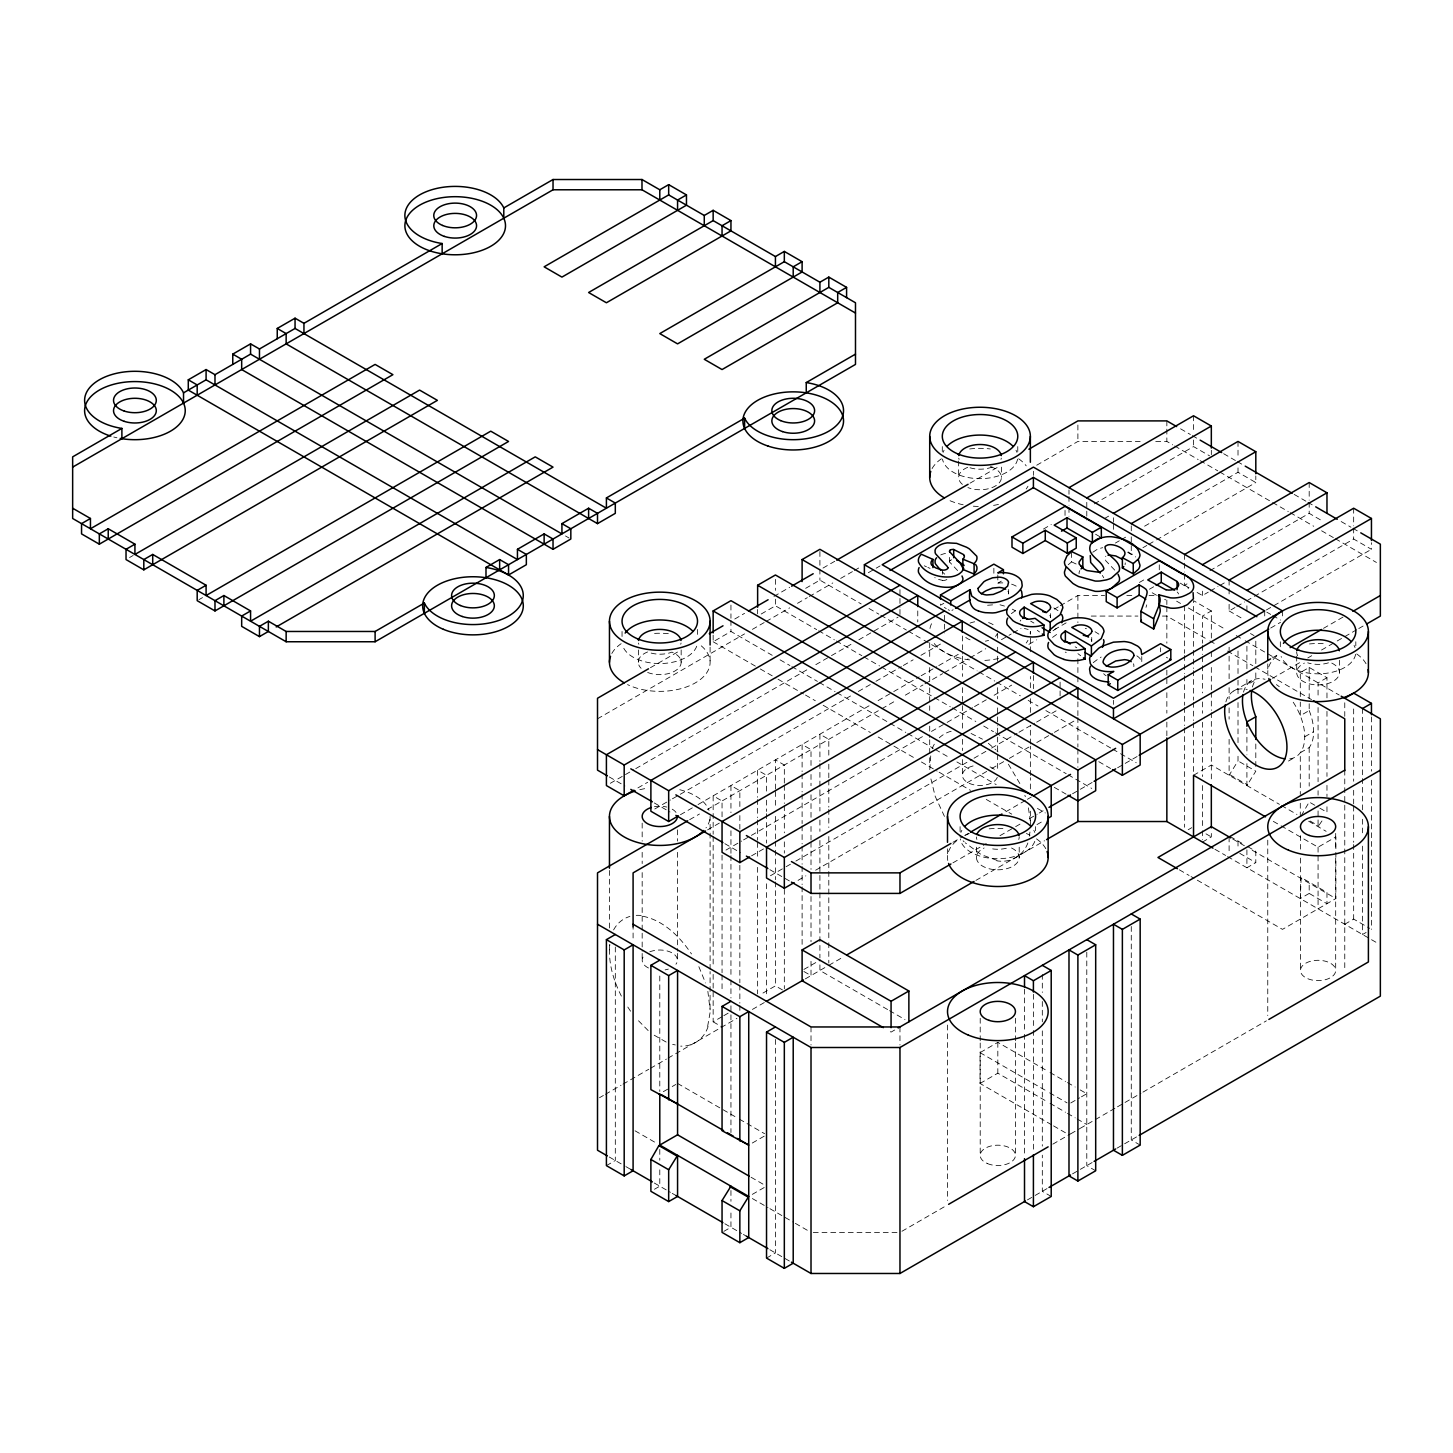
<?xml version="1.0" encoding="UTF-8"?>
<svg xmlns="http://www.w3.org/2000/svg" width="1453" height="1453" viewBox="0 0 1453 1453"><rect width="100%" height="100%" fill="white"/><g stroke="black" fill="none" stroke-linecap="round" stroke-linejoin="round"><path stroke-width="0.75" stroke-dasharray="5 3.75" d="M707.647 1026.29L710.045 1012.687L710.099 971.585M710.099 969.351L710.099 816.386M1030.359 824.941L1030.359 809.194M1030.359 788.943L1030.359 777.7M1030.359 775.448L1030.359 746.206M1030.359 743.954L1030.359 725.955M1030.359 712.46L1030.359 696.714M1030.359 687.723L1030.359 676.48M1030.359 651.725L1030.359 631.492A50.328 29.06 0 0 1 1030.086 634.489M621.375 996.104C613.366 980.303 607.99 962.413 609.86 944.559M929.775 769.618L930.774 755.542M1008.636 593.986L1008.673 589.5M1029.959 832.024L1029.305 836.129M1133.849 666.636L1133.885 665.165A10.244 5.921 0 0 0 1133.394 663.803M1125.076 564.708L1125.276 562.91M1145.999 607.354L1146.326 606.264A102.818 59.355 0 0 0 1146.726 604.866M1079.815 570.557L1079.179 572.155A12.332 7.12 0 0 0 1079.107 573.699M1229.111 739.341L1229.111 775.284L1238.01 760.918L1238.01 754.18M1246.91 763.606L1246.91 785.564L1255.81 771.18L1238.01 760.918M1301.18 815.859L1309.189 802.002L1318.071 807.141M1318.071 819.91L1318.071 826.648L1321.976 820.945M1020.841 620.122L1020.587 620.467A11.751 6.775 0 0 0 1020.151 621.158M1093.219 662.659L1098.777 658.445A56.086 32.384 0 0 1 1101.174 657.047M1068.246 564.727L1071.624 561.857L1071.624 551.595M1011.361 613.638L1015.502 610.641A48.567 28.043 0 0 1 1017.681 609.388M1052.535 637.413L1056.676 634.416A48.567 28.043 0 0 1 1058.874 633.163M1092.819 552.249L1096.634 549.743A19.361 11.188 0 0 1 1101.374 547.999L1102.682 547.69M1055.477 629.149L1056.567 628.332M1053.025 630.784L1054.297 629.966M129.589 557.516L133.149 555.464M198.97 599.635L202.53 597.583M650.454 667.69L677.897 651.834M734.764 619.014L744.572 613.348M773.977 596.366L789.669 587.303M822.997 568.069L834.767 561.276M970.041 483.159L997.503 467.321M713.151 635.143L713.151 641.754L730.95 631.474L772.215 655.303M761.19 614.02L775.43 605.792L816.695 629.621M805.67 588.338L819.91 580.128L861.175 603.939M597.51 718.799L744.572 633.889M752.4 629.367L764.169 622.574M766.131 621.448L789.669 607.863M797.497 603.322L807.305 597.673M809.267 596.529L832.805 582.944M840.633 578.421L852.402 571.628M854.364 570.502L860.249 567.106M1036.715 465.214L1077.89 441.44L1140.169 441.44M868.313 572.718L874.216 569.304M876.177 568.177L880.118 565.907M1043.436 529.055L1051.282 524.533M610.314 783.294L633.799 769.745M635.76 768.619L807.995 669.179M815.823 664.657L829.518 656.756M831.479 655.612L851.04 644.315M858.868 639.792L898.008 617.198M1094.291 503.882L1193.531 446.58L1209.55 455.824M943.832 603.304L940.491 605.229L940.491 601.124M637.903 787.926L647.675 782.277M1104.298 518.648L1110.128 515.27M997.811 574.952L997.811 583.18L1001.317 581.146M951.933 610.423L953.132 609.733M654.794 808.976L670.451 799.949M672.412 798.805L678.279 795.427M680.24 794.301L850.514 695.987M858.342 691.465L873.998 682.438M875.959 681.294L901.387 666.618M903.348 665.474L913.138 659.825M920.966 655.303L942.488 642.88M1115.414 543.041L1119.319 540.807M1121.262 539.681L1127.092 536.302M1144.601 526.186L1238.01 472.261L1255.81 482.541L1255.81 475.93M680.422 814.733L696.078 805.688M698.039 804.562L870.256 705.123M878.084 700.618L891.779 692.7M893.74 691.574L919.186 676.88M921.148 675.754L936.804 666.709M938.765 665.583L958.326 654.286M1127.71 552.394L1131.269 554.447L1135.156 552.194M1142.948 547.708L1146.835 545.456M1148.778 544.33L1154.608 540.952M1156.57 539.844L1255.81 482.541M689.666 819.674L699.474 814.007M707.302 809.484L879.846 709.863M881.808 708.737L895.538 700.8M905.346 695.152L922.982 684.962M924.943 683.836L942.597 673.647M944.559 672.503L968.079 658.917M970.041 657.791L985.733 648.728M1001.426 639.683L1011.215 634.017M1013.177 632.89L1021.023 628.368M1054.351 609.116L1058.274 606.845M1060.236 605.719L1077.89 595.53L1104.571 595.53M707.557 829.881L719.308 823.106M1028.906 644.351L1036.734 639.829M1054.369 629.658L1066.139 622.865M1139.37 582.471L1146.017 578.639M1149.432 589.228L1153.646 586.794M725.973 850.078L741.629 841.033M743.573 839.907L749.457 836.51M751.401 835.384L923.636 735.944M931.464 731.422L945.158 723.521M947.12 722.395L972.566 707.702M974.527 706.576L986.26 699.783M994.088 695.279L1011.706 685.108M1184.631 574.244L1184.631 585.25L1188.536 583.016M1209.931 570.648L1309.189 513.345L1323.411 521.573M751.582 855.817L765.295 847.916M1197.09 592.443L1202.43 595.53L1208.278 592.152M1210.222 591.026L1217.995 586.54M1219.939 585.414L1225.787 582.054M1211.33 638.049L1211.33 610.932L1202.43 616.072L1202.43 643.189M770.453 875.741L784.148 867.841M786.109 866.714L793.937 862.192M795.881 861.066L972.021 759.374M973.982 758.23L989.638 749.203M991.6 748.077L1017.046 733.384M1018.989 732.258L1034.663 723.213M1036.607 722.087L1056.186 710.789M1229.111 604.339L1229.111 610.932L1234.959 607.572M1236.903 606.446L1244.694 601.942M1246.638 600.834L1252.468 597.455M1254.411 596.329L1353.669 539.027L1371.45 549.307L1371.45 542.696M798.024 880.373L805.852 875.85M815.642 870.202L989.82 769.636M991.781 768.51L1007.438 759.465M1009.399 758.339L1028.96 747.042M1036.788 742.519L1052.444 733.474M1054.406 732.348L1073.967 721.051M1266.362 609.969L1371.45 549.307M1270.703 628.023L1280.529 622.338M952.914 842.304L962.721 836.656M964.683 835.511L968.588 833.259M1005.857 811.737L1025.455 800.421M1027.416 799.295L1031.339 797.025M1272.501 657.791L1278.386 654.395M1323.483 628.35L1343.099 617.035M1233.797 690.938L1251.578 680.658M1255.81 672.921L1255.81 679.732L1246.91 684.872L1246.91 675.79M952.914 862.846L986.242 843.612M999.973 835.693L1013.685 827.756M1015.647 826.63L1021.532 823.233M1029.378 818.711L1037.224 814.17M1039.186 813.044L1043.109 810.774M1072.514 793.792L1078.398 790.396M1080.36 789.27L1092.129 782.477M1117.611 767.765L1137.227 756.45M1272.501 678.333L1299.963 662.477M1307.809 657.955L1311.732 655.684M1321.522 650.036L1335.253 642.117M1337.214 640.973L1356.83 629.658M1358.773 628.531L1364.658 625.135M1036.97 824.596L1042.31 821.508M1326.97 697.894L1326.97 677.716L1309.189 667.436L1300.29 672.576L1300.29 699.801M713.151 974.364L713.151 1021.822L722.05 1016.682M723.83 1015.665L730.95 1011.542M762.97 993.053L775.43 985.879L784.329 991M803.89 969.442L819.91 960.197M599.471 1097.723L603.395 1095.471M605.356 1094.327L621.03 1085.282M622.992 1084.156L648.764 1069.263M650.454 1068.3L666.4 1059.092M668.089 1058.111L719.308 1028.542M721.033 1027.543L736.943 1018.353M752.4 1009.435L764.369 1002.516M805.343 978.868L827.084 966.318M828.882 965.282L842.758 957.273M975.926 880.391L1044.58 840.742M1326.97 677.716L1318.071 682.837L1318.071 698.566M1193.531 775.284L1211.33 765.023L1279.439 804.344M1309.189 703.742L1309.189 710.553L1300.29 715.693L1300.29 702.071M663.331 1091.675L670.451 1087.57M672.23 1086.535L675.79 1084.483M1304.74 736.78L1313.639 731.64M1309.189 710.553A44.026 25.427 60 0 1 1309.189 747.587L1300.29 752.727L1300.29 794.428M1288.502 761.045L1295.622 756.922M606.41 1165.633L615.309 1160.493L615.309 943.542M1188.191 829.736L1191.751 827.683M1202.43 842.068L1211.33 836.928L1211.33 830.153M894.63 1030.032L891.07 1032.102L887.202 1029.868M654.449 1189.262L659.789 1186.175L659.789 1168.884M752.291 1143.039L764.75 1135.846M1247.8 846.681L1255.81 851.313L1255.81 862.61L1246.91 867.75L1246.91 847.19M1281.11 825.849L1318.071 847.19L1335.87 836.928L1335.87 850.132M1051.591 1124.767L980.03 1083.448L980.03 1052.644L997.83 1042.364L1048.103 1071.388M752.291 1194.384L764.75 1187.21M723.83 1231.381L730.95 1227.258L730.95 1209.968M980.03 1083.448L997.83 1073.186L1048.103 1102.209M1309.189 893.432L1300.29 898.553L1301.18 877.503L1326.97 892.396L1326.97 903.693L1309.189 893.432L1309.189 882.116M1335.87 852.33L1335.87 898.553L1282.49 929.375L1191.042 876.577M766.53 1258.08L775.43 1252.94L775.43 1035.989M1344.77 924.235L1353.669 919.095L1369.67 928.34M1070.77 1102.972L1079.67 1097.832M1081.45 1096.815L1086.79 1093.728L1077.109 1088.152M1366.111 932.463L1362.551 934.515L1362.551 844.12M901.932 1231.272L946.993 1205.245M1052.807 1144.165L1070.443 1133.976M1070.77 1133.794L1079.67 1128.654M1080.233 1128.327L1115.504 1107.967M1117.466 1106.823L1140.986 1093.255M1142.948 1092.129L1266.38 1020.841M1027.416 1199.906L1033.41 1196.455M1035.19 1195.419L1047.032 1188.59M1072.514 1173.879L1079.67 1169.738M1080.36 1169.338L1092.129 1162.545M1117.03 1148.161L1137.227 1136.518M940.745 554.937L941.417 554.646A14.784 8.536 0 0 1 946.666 553.23M992.562 604.866L987.35 605.283A9.79 5.649 0 0 1 984.008 604.775M1155.734 441.44L1166.85 441.44L1172.716 444.836M1126.82 595.53L1133.485 595.53M1149.051 595.53L1157.95 595.53M1091.239 616.072L1137.935 616.072M1162.4 616.072L1166.85 616.072L1207.897 639.774M813.244 1232.398L897.754 1232.398M942.616 580.401L938.565 579.438M1028.143 629.458L1024.401 628.477M996.903 860.321L981.32 854.673L965.192 842.794M642.916 916.244C663.858 920.476 679.913 936.84 691.483 953.931M675.3 1044.961L672.666 1044.344M971.076 733.474L982.464 739.196M1164.634 599.453L1165.052 599.617A7.029 4.05 0 0 0 1165.76 599.853M1066.248 652.506L1065.267 652.106M666.164 1042.055L653.796 1034.972M924.271 565.798L926.433 566.761M927.868 567.415L930.029 568.377M1071.624 561.857L1077.236 564.527M1053.843 607.917L1058.565 611.041M1095.035 631.71L1098.922 634.162M1128.109 551.904L1135.701 556.971M1156.515 595.258L1149.704 591.335M1180.562 428.817L1190.352 434.483M1192.314 435.609L1198.18 439.006M1223.644 453.699L1235.395 460.492M1237.357 461.618L1243.241 465.014M1294.169 494.401L1305.92 501.194M1307.882 502.32L1313.748 505.717M1341.173 521.554L1350.963 527.203M1352.925 528.329L1358.809 531.725M1174.678 445.98L1198.18 459.548M1200.142 460.674L1217.777 470.845M1219.739 471.989L1270.667 501.376M1272.628 502.52L1288.284 511.565M1290.246 512.691L1313.748 526.258M1321.594 530.781L1333.345 537.574M1335.307 538.7L1376.427 562.456M1266.798 612.149L1270.721 614.419M1272.683 615.545L1280.529 620.068M1184.631 585.25L1189.971 588.338M1229.111 610.932L1243.35 619.16M1095.562 534.214L1101.283 537.519M1180.29 583.125L1188.645 588.356M1211.33 610.932L1193.531 600.67L1193.531 648.129M1250.47 633.544L1254.03 635.597M1176.639 601.179L1180.562 603.449M1188.391 607.972L1225.605 629.458M1236.231 635.597L1243.35 639.701M1245.203 640.773L1339.212 695.043M1209.859 640.9L1215.725 644.297M1227.458 651.071L1252.867 665.746M1254.829 666.873L1311.532 699.601M1166.341 657.246L1167.613 657.973M1030.686 621.158L1033.937 623.046M1075.129 646.821L1076.764 647.747M1319.851 808.159L1326.97 812.281L1326.97 805.543M944.323 607.445L946.248 608.553M948.155 609.661L949.427 610.387M1230.001 774.776L1247.8 785.056M1310.079 820.999L1318.961 826.139M1281.383 805.471L1296.948 814.461M1308.626 821.199L1326.135 831.316M1273.318 821.363L1279.167 824.723M869.021 608.48L878.847 614.147M880.809 615.291L906.363 630.039M908.325 631.165L922.074 639.102M924.035 640.246L977.088 670.868M979.05 671.994L994.778 681.076M996.74 682.202L1020.315 695.824M1028.161 700.364L1037.987 706.031M1045.851 710.571L1110.691 748.004M1112.653 749.13L1118.556 752.545M1120.517 753.671L1136.228 762.752M1230.001 836.419L1244.24 844.629M1098.795 761.681L1110.582 768.492M1232.671 838.98L1244.404 845.755M1252.195 850.241L1335.87 898.553M1205.99 833.84L1211.33 836.928M1239.79 853.365L1255.81 862.61M1214.944 849.279L1225.605 855.436M1227.567 856.58L1376.427 942.525M818.657 630.747L834.367 639.829M836.329 640.973L861.883 655.703M863.845 656.847L879.555 665.928M881.517 667.054L932.608 696.55M934.57 697.676L950.298 706.757M952.26 707.883L975.835 721.505M983.699 726.046L993.507 731.713M995.487 732.839L1066.211 773.686M1068.173 774.812L1091.748 788.434M1054.315 787.363L1066.102 794.155M1179.364 869.82L1189.081 875.451M565.489 535.957L569.049 538.01M780.061 659.844L789.887 665.51M791.849 666.636L817.403 681.384M819.365 682.529L835.075 691.592M837.037 692.736L888.128 722.232M890.09 723.358L905.818 732.439M907.78 733.565L933.316 748.313M935.278 749.457L949.027 757.394M956.891 761.935L996.195 784.62M1037.442 808.431L1045.306 812.972M713.151 641.754L758.339 667.835M760.319 668.979L776.029 678.042M777.991 679.187L803.527 693.935M805.507 695.061L815.315 700.746M823.179 705.268L870.329 732.494M878.193 737.034L891.942 744.971M893.904 746.115L913.556 757.449M921.42 761.99L937.131 771.071M939.11 772.197L970.531 790.359M986.26 799.422L1011.797 814.17M609.261 776.937L624.935 785.982M654.304 802.946L669.978 811.991M724.829 843.666L740.503 852.711M769.872 869.675L789.469 880.972M1050.047 1072.514L1065.503 1081.45M1067.446 1082.558L1075.184 1087.026M980.03 1052.644L1047.722 1091.712M1049.647 1092.838L1067.065 1102.881M1140.169 1145.091L1131.269 1139.951L1131.269 923M887.601 1009.544L819.91 970.459L819.91 959.452M889.527 1010.652L905.001 1019.588M1050.047 1103.336L1065.503 1112.253M1067.446 1113.379L1075.184 1117.847M1077.109 1118.955L1086.79 1124.549M803.89 971.494L811.01 975.599L811.01 959.779M1053.516 1125.875L1068.99 1134.811M1095.689 1170.773L1086.79 1165.633L1086.79 948.682M1051.209 1196.455L1042.31 1191.315L1042.31 1155.153M713.151 1021.822L722.05 1026.962M677.57 1083.448L737.525 1118.065M739.45 1119.191L764.605 1133.703M751.056 1177.239L764.605 1185.067M635.052 1130.815L656.556 1143.22M752.363 1198.543L768.001 1207.57M769.945 1208.696L793.411 1222.245M795.372 1223.372L809.049 1231.272M609.261 1157.006L624.935 1166.051M625.971 1166.65L631.31 1169.738M654.304 1183.014L670.451 1192.332M672.23 1193.367L677.57 1196.455M724.829 1223.735L741.629 1233.434M743.409 1234.451L748.731 1237.538M769.872 1249.743L793.211 1263.22M1136.845 655.83L1137.554 656.32A18.798 10.861 0 0 1 1141.005 660.171L1141.749 662.713M1077.908 653.65L1080.687 655.739M1037.279 630.293L1039.513 631.964M988.312 743.3L995.923 749.875M648.165 1030.577L635.96 1018.172M944.741 574.189L942.597 572.173M957.618 570.557L949.554 561.984M963.103 840.778L964.138 841.796M996.958 750.892L997.993 751.928M1114.76 570.139L1105.751 560.731L1105.006 557.117A5.358 3.088 0 0 1 1105.896 556.172M1102.337 575.406L1103.771 577.749M1008.382 764.187L1020.387 784.438M630.566 1011.197L626.479 1005.058M944.45 816.386L935.205 796.371L930.392 776.737M698.857 966.681L705.54 982.955M1024.855 795.3L1025.328 796.68M707.865 991.364L710.099 1009.835M1028.433 807.868L1030.231 820.618M1008.673 593.605L1008.564 592.533A9.917 5.721 0 0 0 1007.964 591.208M1371.45 716.947L1371.45 771.18M1371.45 780.225L1371.45 929.375M1362.551 708.519L1362.551 776.32M1362.551 778.572L1362.551 810.211M1362.551 819.256L1362.551 832.823M1355.812 641.754L1355.812 645.859M1353.669 508.223L1353.669 525.823M1353.669 528.02L1353.669 539.027M1353.669 708.937L1353.669 781.242M1353.669 790.287L1353.669 803.854M1353.669 806.106L1353.669 842.268M1353.669 844.52L1353.669 919.095M1344.77 702.78L1344.77 716.329M1344.77 770.163L1344.77 971.131M1339.466 660.243L1339.466 672.576M1335.688 833.386L1335.688 849.115M1335.688 858.105L1335.688 970.459A17.618 10.171 0 0 1 1309.28 979.268A17.618 10.171 0 0 1 1309.28 961.65A17.618 10.171 0 0 1 1335.688 970.459M1326.97 711.352L1326.97 776.392M1326.97 785.365L1326.97 796.571M1318.071 707.557L1318.071 781.714M1318.071 790.704L1318.071 795.191M1318.071 810.919L1318.071 817.658M1318.071 847.19L1318.071 908.833M1309.189 482.541L1309.189 500.141M1309.189 502.338L1309.189 513.345M1309.189 667.436L1309.189 701.472M1309.189 747.587L1309.189 786.127M1300.471 835.638L1300.471 849.115M1300.471 858.105L1300.471 970.459M1300.29 803.218L1300.29 816.386M1296.694 656.138L1296.694 672.576M1282.49 610.932L1282.49 617.107M1280.329 641.754L1280.329 649.963M1267.761 663.912L1267.761 672.576M1267.761 840.143L1267.761 1015.556M1264.709 610.932L1264.709 617.107M1255.81 641.154L1255.81 663.858M1255.81 743.972L1255.81 766.657M1246.91 605.792L1246.91 612.403M1246.91 646.294L1246.91 673.52M1246.91 728.498L1246.91 754.833M1238.01 441.44L1238.01 456.86M1238.01 467.866L1238.01 472.261M1238.01 651.017L1238.01 677.933M1238.01 680.167L1238.01 693.626M1238.01 702.598L1238.01 742.973M1238.01 841.033L1238.01 847.807M1229.111 580.128L1229.111 586.721M1229.111 588.919L1229.111 595.53M1229.111 647.221L1229.111 653.959M1229.111 656.193L1229.111 678.678M1229.111 687.65L1229.111 698.893M1229.111 707.883L1229.111 719.126M1229.111 836.928L1229.111 853.365M1211.33 450.248L1211.33 454.662M1211.33 651.616L1211.33 658.391M1211.33 667.436L1211.33 690.03M1211.33 692.3L1211.33 710.372M1211.33 712.642L1211.33 780.424M1202.43 591.135L1202.43 595.53M1202.43 645.459L1202.43 654.486M1202.43 656.756L1202.43 663.531M1202.43 665.801L1202.43 692.918M1202.43 701.944L1202.43 713.241M1202.43 722.286L1202.43 776.52M1202.43 785.564L1202.43 828.501M1202.43 830.771L1202.43 839.798M1193.531 415.776L1193.531 431.178M1193.531 439.987L1193.531 446.58M1193.531 650.381L1193.531 668.471M1193.531 670.723L1193.531 700.11M1193.531 702.362L1193.531 720.434M1193.531 722.704L1193.531 774.685M1184.631 554.447L1184.631 561.04M1184.631 563.237L1184.631 572.046M1184.631 605.81L1184.631 653.269M1184.631 655.521L1184.631 662.296M1184.631 664.566L1184.631 673.593M1184.631 675.863L1184.631 705.232M1184.631 707.502L1184.631 725.574M1184.631 727.844L1184.631 827.266M1166.85 420.898L1166.85 427.073M1166.85 429.125L1166.85 441.44M1166.85 600.053L1166.85 604.575M1166.85 606.827L1166.85 643.17M1166.85 670.105L1166.85 683.673M1166.85 692.7L1166.85 713.151M1166.85 722.087L1166.85 735.727M1160.584 647.766L1160.584 651.87M1159.276 564.817L1159.276 570.993M1141.749 656.593L1141.804 663.403M1131.269 525.823L1131.269 534.631M1131.269 536.829L1131.269 543.44M1131.269 545.638L1131.269 554.447M1113.47 517.758L1113.47 522.154M1113.47 524.351L1113.47 530.963M1113.47 700.31L1113.47 704.414M1091.73 637.413L1091.73 641.518M1086.79 502.338L1086.79 508.95M1086.79 511.147L1086.79 519.956M1077.89 425.021L1077.89 441.44M1077.89 595.53L1077.89 622.647M1077.89 658.808L1077.89 674.773M1077.89 676.88L1077.89 683.8M1077.89 701.872L1077.89 716.583M1077.89 717.564L1077.89 747.024M1077.89 749.203L1077.89 767.329M1068.99 489.879L1068.99 494.274M1068.99 496.472L1068.99 505.281M1068.99 507.478L1068.99 516.287M1065.031 510.421L1065.031 516.578M1060.091 682.111L1060.091 688.704M1060.091 690.92L1060.091 699.71M1050.537 613.638L1050.537 617.743M1042.31 974.364L1042.31 992.435M1042.31 1001.48L1042.31 1021.822M1042.31 1030.867L1042.31 1146.108M1035.571 826.648L1035.571 830.753M1033.41 471.244L1033.41 475.349M1033.41 675.5L1033.41 688.704M1033.41 994.288L1033.41 1028.197M1033.41 1030.449L1033.41 1152.483M1024.51 989.148L1024.51 1032.084M1024.51 1034.354L1024.51 1156.388M1019.207 847.19L1019.207 857.47M1017.772 446.58L1017.772 452.755M1015.447 1018.281L1015.447 1040.766M1015.447 1043L1015.447 1155.353M1001.426 467.121L1001.426 477.401M997.648 633.726L997.648 638.23M997.648 647.221L997.648 653.959M997.648 656.193L997.648 662.949M997.648 687.65L997.648 698.893M997.648 707.883L997.648 714.622M997.648 716.874L997.648 725.864M997.648 728.098L997.648 734.855M997.648 737.089L997.648 770.798M997.83 1042.364L997.83 1073.186M993.87 568.25L993.87 574.407M980.212 1018.281L980.212 1040.766M980.212 1043L980.212 1155.353M976.434 847.19L976.434 857.47M962.413 635.978L962.413 653.959M962.413 656.193L962.413 676.426M962.413 687.65L962.413 703.379M962.413 705.631L962.413 730.35M962.413 739.341L962.413 750.583M962.413 759.556L962.413 775.284M960.088 826.648L960.088 836.928M958.653 460.964L958.653 477.401M949.517 557.389L949.517 561.494M947.501 848.806L947.501 857.47M947.501 1025.037L947.501 1200.45M944.45 615.346L944.45 621.938M944.45 624.136L944.45 632.945M942.616 570.121L942.616 574.226M942.289 446.58L942.289 454.807M929.702 642.753L929.702 658.536M929.702 667.545L929.702 685.58M929.702 687.832L929.702 703.615M929.702 705.867L929.702 710.39M929.702 726.155L929.702 737.434M929.702 739.686L929.702 755.469M929.702 757.721L929.702 766.748M917.769 610.932L917.769 621.938M899.97 589.664L899.97 596.257M899.97 598.454L899.97 607.263M899.97 609.461L899.97 616.072M899.97 1026.962L899.97 1045.016M828.809 755.16L828.809 739.341L819.91 734.201L819.91 761.318M828.809 764.205L828.809 777.755M828.809 780.025L828.809 807.141M828.809 809.394L828.809 827.484M828.809 836.51L828.809 940.472M828.809 942.725L828.809 963.067M819.91 551.504L819.91 566.906M819.91 569.122L819.91 580.128M819.91 763.588L819.91 811.046M819.91 820.073L819.91 831.37M819.91 840.415L819.91 957.927M811.01 765.422L811.01 749.603L802.11 744.481L802.11 771.597M811.01 774.467L811.01 785.764M811.01 794.809L811.01 817.403M811.01 826.448L811.01 839.997M811.01 842.268L811.01 869.384M811.01 896.501L811.01 941.707M811.01 1026.962L811.01 1045.016M802.11 773.85L802.11 791.939M802.11 794.192L802.11 823.579M802.11 825.831L802.11 843.902M802.11 846.173L802.11 864.244M802.11 866.515L802.11 884.586M802.11 886.839L802.11 945.612M784.329 783.094L784.329 765.023L775.43 759.883L775.43 789.27M784.329 785.365L784.329 803.436M784.329 805.688L784.329 832.823M784.329 841.85L784.329 853.147M784.329 889.309L784.329 988.748M775.43 579.384L775.43 590.39M775.43 599.199L775.43 605.792M775.43 791.522L775.43 807.341M775.43 816.386L775.43 838.98M775.43 841.233L775.43 848.025M775.43 850.277L775.43 879.664M775.43 881.917L775.43 985.879M766.53 791.104L766.53 775.284L757.631 770.163L757.631 797.279M766.53 800.149L766.53 811.446M766.53 813.716L766.53 843.085M766.53 883.769L766.53 996.758M757.631 609.461L757.631 613.874M757.631 799.531L757.631 817.621M757.631 819.873L757.631 840.215M757.631 842.468L757.631 858.287M757.631 867.332L757.631 993.888M739.849 806.524L739.849 790.704L730.95 785.564L730.95 812.681M739.849 815.551L739.849 829.118M739.849 865.28L739.849 982.791M739.849 985.043L739.849 1003.133M739.849 1005.385L739.849 1012.16M730.95 605.066L730.95 618.27M730.95 620.467L730.95 631.474M730.95 830.753L730.95 853.365M730.95 855.617L730.95 977.651M730.95 979.921L730.95 997.993M730.95 1005.803L730.95 1012.596M730.95 1014.848L730.95 1132.559M730.95 1190.497L730.95 1201.304M722.05 816.786L722.05 800.966L713.151 795.826L713.151 834.258M722.05 855.199L722.05 972.729M722.05 974.981L722.05 990.801M713.151 836.51L713.151 965.319M710.099 647.166L710.099 662.296M697.531 629.421L697.531 635.597M681.166 649.963L681.166 662.296M677.389 829.863L677.389 841.105M677.389 852.33L677.389 951.206M677.389 953.44L677.389 960.197M659.789 976.035L659.789 1091.457M659.789 1149.414L659.789 1160.22M642.172 823.124L642.172 841.105M642.172 852.33L642.172 863.572M642.172 872.563L642.172 930.973M642.172 933.226L642.172 951.206M642.172 953.44L642.172 960.197M638.394 649.963L638.394 662.296M633.09 924.235L633.09 940.6M622.047 631.474L622.047 639.701M609.461 870.474L609.461 929.085M609.461 944.868L609.461 951.642M709.827 819.383A50.328 29.06 0 0 1 705.958 827.919M639.792 789.724A50.328 29.06 0 0 1 647.802 788.162M679.768 789.724A50.328 29.06 0 0 1 709.028 810.429M708.101 1026.544A39.358 32.129 60 0 1 680.694 1046.142M613.602 929.92A39.358 32.129 60 0 1 629.93 916.425M636.232 915.354A39.358 32.129 60 0 1 642.898 915.735M649.8 951.806A17.618 10.171 0 0 1 670.977 952.333A17.618 10.171 0 0 1 675.954 964.229M668.326 969.078A17.618 10.171 0 0 1 665.129 969.877M648.492 967.989A17.618 10.171 0 0 1 644.387 955.257M654.431 806.687A17.618 10.171 0 0 1 666.782 807.051M672.23 809.194A17.618 10.171 0 0 1 676.571 813.299M1027.979 640.301A50.328 29.06 0 0 1 1026.218 643.025M998.465 658.518A50.328 29.06 0 0 1 981.774 660.516M969.714 659.916A50.328 29.06 0 0 1 933.843 643.025M929.974 628.477A50.328 29.06 0 0 1 932.081 622.665M1000.027 604.811A50.328 29.06 0 0 1 1004.459 606.083M1012.269 609.17A50.328 29.06 0 0 1 1015.611 610.932M1027.889 842.958A39.358 32.129 60 0 1 996.903 860.83M932.172 748.731A39.358 32.129 60 0 1 935.187 742.755M939.274 737.833A39.358 32.129 60 0 1 951.406 731.204M997.267 777.373A17.618 10.171 0 0 1 979.413 785.455A17.618 10.171 0 0 1 962.576 776.683A17.618 10.171 0 0 1 974.691 765.604M990.02 766.912A17.618 10.171 0 0 1 995.432 770.362M997.267 633.562A17.618 10.171 0 0 1 995.432 636.414M988.585 640.373A17.618 10.171 0 0 1 985.37 641.173M970.059 639.865A17.618 10.171 0 0 1 963.866 635.524M970.059 623.101A17.618 10.171 0 0 1 974.691 621.793M988.585 622.592A17.618 10.171 0 0 1 995.432 626.552M1293.224 702.217A44.026 25.427 60 0 1 1287.903 758.993M1243.514 692.155A44.026 25.427 60 0 1 1265.036 679.277M1276.388 684.599A44.026 25.427 60 0 1 1279.258 686.706M1225.878 701.89A44.026 25.427 60 0 1 1247.237 689.557M1252.413 687.015A44.026 25.427 60 0 1 1255.81 679.732M701.254 645.84A50.328 29.06 0 0 1 693.68 683.782A50.328 29.06 0 0 1 627.533 684.599M611.822 653.487A50.328 29.06 0 0 1 621.139 643.679M654.576 633.399A50.328 29.06 0 0 1 670.087 633.853M696.714 646.222A37.742 21.795 0 0 1 659.789 663.549A37.742 21.795 0 0 1 622.847 646.222M681.057 643.025A21.395 12.35 0 0 1 680.712 644.278M638.848 644.278A21.395 12.35 0 0 1 638.503 643.025M647.657 672.467A21.395 12.35 0 0 0 677.407 669.288A21.395 12.35 0 0 0 671.904 652.125A21.395 12.35 0 0 1 647.657 651.925A21.395 12.35 0 0 0 641.082 668.289M1027.979 486.21A50.328 29.06 0 0 1 1026.218 488.934M998.465 504.427A50.328 29.06 0 0 1 990.347 505.844M978.305 506.443A50.328 29.06 0 0 1 971.421 506.025M963.176 504.772A50.328 29.06 0 0 1 947.792 499.705M932.081 468.592A50.328 29.06 0 0 1 941.399 458.785M969.714 448.959A50.328 29.06 0 0 1 990.347 448.959M1018.662 458.785A50.328 29.06 0 0 1 1026.218 465.868M1017.572 459.112A37.742 21.795 0 0 1 980.03 478.655A37.742 21.795 0 0 1 942.488 459.112M943.088 452.392A37.742 21.795 0 0 1 944.069 450.248M1015.992 450.248A37.742 21.795 0 0 1 1016.973 452.392M1001.299 458.131A21.395 12.35 0 0 1 1000.972 459.384M992.145 467.031A21.395 12.35 0 0 1 967.916 467.031M959.107 459.384A21.395 12.35 0 0 1 958.762 458.131M990.419 466.613A21.395 12.35 0 0 1 998.211 483.903A21.395 12.35 0 0 1 967.916 487.572M962.413 484.394A21.395 12.35 0 0 1 969.66 466.613M1268.033 675.572A50.328 29.06 0 0 1 1279.439 653.959M1309.462 643.951A50.328 29.06 0 0 1 1326.698 643.951M1356.721 653.959A50.328 29.06 0 0 1 1366.038 663.749M1355.613 654.268A37.742 21.795 0 0 1 1320.014 673.792A37.742 21.795 0 0 1 1281.128 656.484M1354.051 645.423A37.742 21.795 0 0 1 1355.013 647.566M1328.46 662.822A21.395 12.35 0 0 1 1307.7 662.822M1297.692 655.775A21.395 12.35 0 0 1 1296.694 652.016M1331.783 663.095A21.395 12.35 0 0 1 1333.654 681.039A21.395 12.35 0 0 1 1302.506 681.039A21.395 12.35 0 0 1 1304.376 663.095M947.774 860.467A50.328 29.06 0 0 1 959.18 838.853M965.591 835.166A50.328 29.06 0 0 1 969.314 833.532M989.202 828.846A50.328 29.06 0 0 1 1006.439 828.846M1026.345 833.532A50.328 29.06 0 0 1 1030.068 835.166M1036.461 838.853A50.328 29.06 0 0 1 1045.779 848.661M1034.772 841.378A37.742 21.795 0 0 1 995.886 858.687A37.742 21.795 0 0 1 960.288 839.18M960.887 832.46A37.742 21.795 0 0 1 961.868 830.317M1033.791 830.317A37.742 21.795 0 0 1 1034.772 832.46M1019.207 836.928A21.395 12.35 0 0 1 1018.753 839.453M1006.311 848.261A21.395 12.35 0 0 1 989.33 848.261M976.888 839.453A21.395 12.35 0 0 1 976.434 836.928M1011.524 847.989A21.395 12.35 0 0 1 1013.395 865.934A21.395 12.35 0 0 1 982.264 865.934A21.395 12.35 0 0 1 984.117 847.989M1106.133 675.754A12.169 7.029 0 0 1 1105.134 675.1L1104.316 674.41A9.953 5.758 0 0 1 1103.699 673.683M1085.282 628.513A22.758 13.15 0 0 1 1086.463 628.713M1091.149 639.393A10.734 6.193 0 0 1 1091.766 641.191M1049.793 615.327A10.734 6.193 0 0 1 1050.573 617.416M997.793 583.143A20.887 12.06 0 0 1 1004.404 582.962M1011.615 584.179A19.325 11.152 0 0 1 1017.027 586.685M950.244 560.368A3.687 2.125 0 0 1 951.679 559.823M949.59 561.984A3.451 1.98 0 0 1 950.244 560.368M946.884 579.493A4.977 2.87 0 0 1 942.597 580.437M935.205 577.822A26.535 15.311 0 0 1 934.769 577.567M1177.202 592.007A9.408 5.431 0 0 1 1178.528 593.968M116.948 437.771A50.328 29.06 0 0 1 113.806 437.008M987.495 1163.599A17.618 10.171 0 0 0 1015.338 1156.406A17.618 10.171 0 0 0 990.637 1146.072A17.618 10.171 0 0 0 987.495 1163.599"/><path stroke-width="1.5" d="M1368.399 826.648L1368.399 961.959L1268.869 1019.425M940.491 599.072L940.491 594.949L950.716 600.852L970.132 589.646L971.748 596.057L978.25 600.561A19.361 11.188 0 0 0 985.243 602.396L992.29 602.668A23.048 13.313 0 0 0 996.05 602.323C1005.676 600.507 1016.501 596.475 1021.622 587.593A22.83 13.186 0 0 0 1022.185 585.468L1021.677 581.436A19.416 11.206 0 0 0 1018.48 577.422L1017.79 576.914A19.325 11.152 0 0 0 1007.51 572.972A20.887 12.06 0 0 0 997.793 572.882L1003.424 569.667L1003.424 573.772M970.132 589.646C968.751 597.274 968.933 608.426 978.25 610.823M1090.277 555.536L1090.676 562.474L1100.212 573.136M1158.858 605.102A34.327 19.815 0 0 1 1160.184 611.64L1159.258 614.91A132.096 76.264 0 0 1 1158.404 617.307L1153.664 629.004L1140.932 621.648L1140.932 611.386L1146.326 595.984A102.818 59.355 0 0 0 1146.726 594.586L1147.053 592.897A11.57 6.684 0 0 0 1145.854 589.173L1144.637 588.247A40.048 23.121 0 0 0 1141.313 586.122L1139.17 584.869L1117.103 597.619L1106.223 591.335L1106.223 601.615L1117.103 607.899L1139.17 595.149L1141.332 596.384A40.048 23.121 0 0 1 1144.655 598.509L1145.763 599.471M1140.932 621.648L1141.422 620.268M1153.664 629.004L1153.664 618.742L1158.404 607.027A132.096 76.264 0 0 0 1159.258 604.63L1160.093 601.36A34.327 19.815 0 0 0 1158.858 594.822M1090.495 666.219L1090.168 666.945A23.175 13.386 0 0 0 1089.568 669.106L1090.331 673.792A19.052 11.006 0 0 0 1093.183 677.189L1095.38 678.66A19.416 11.206 0 0 0 1103.408 681.348A22.467 12.968 0 0 0 1109.075 681.911M1061.78 622.738L1062.833 618.106A22.449 12.968 0 0 0 1061.616 614.456M1065.939 567.596L1064.486 571.901A22.685 13.095 0 0 0 1065.467 576.223L1072.895 583.434A60.935 35.181 0 0 0 1078.653 586.703L1095.162 591.317A20.56 11.878 0 0 0 1100.03 591.262L1106.223 590.209A21.632 12.496 0 0 0 1111.509 588.247L1118.992 581.563A20.469 11.824 0 0 0 1119.428 577.549L1118.065 574.244M668.671 1201.577L668.671 1169.738L677.57 1155.353L677.57 1196.455L668.671 1201.577L650.89 1191.315L650.89 1159.476L658.899 1145.6L677.57 1134.811L749.13 1176.131M737.143 1138.389L748.731 1145.091L722.05 1130.706L722.05 1006.42L739.849 1016.682L748.731 1011.542L748.731 1237.538L739.849 1242.678L722.05 1232.398L722.05 1200.559L730.95 1186.175M739.849 1242.678L739.849 1210.821L748.731 1196.455L659.789 1145.091L659.789 1093.728L658.899 1094.236M1102.482 647.311L1104.026 641.881A22.449 12.968 0 0 0 1103.499 639.665M964.32 555.718A9.281 5.358 0 0 1 962.849 559.169L962.903 569.467L974.109 574.026L974.109 563.764L976.234 560.894A17.908 10.334 0 0 0 976.707 556.154L969.46 548.962A59.736 34.491 0 0 0 966.554 547.236L956.601 543.349L947.501 542.859A14.784 8.536 0 0 0 941.417 544.366L940.073 545.002A18.126 10.462 0 0 0 938.148 546.183L936.622 547.49A13.44 7.755 0 0 0 935.06 550.378L935.133 552.485A13.822 7.973 0 0 0 935.678 553.92L945.903 564.981A26.517 15.311 0 0 1 947.138 566.27L947.955 567.742M974.109 574.026L976.234 571.156A17.908 10.334 0 0 0 976.707 566.416L975.671 564.49M1081.032 568.904L1082.83 567.179L1082.83 556.917L1071.624 551.595L1066.956 555.881L1064.486 561.621A22.685 13.095 0 0 0 1065.467 565.943L1072.895 573.154A60.935 35.181 0 0 0 1078.653 576.423L1095.162 581.055A20.56 11.878 0 0 0 1100.03 580.982L1106.223 579.929A21.632 12.496 0 0 0 1111.509 577.985L1118.992 571.283A20.469 11.824 0 0 0 1119.428 567.269C1117.738 558.678 1105.388 555.373 1105.006 546.855A5.358 3.088 0 0 1 1105.896 545.91L1107.404 545.129A5.158 2.979 0 0 1 1109.22 544.712C1115.523 543.912 1131.088 550.596 1122.37 557.68L1122.37 567.941L1133.249 573.844L1138.553 569.122A21.214 12.26 0 0 0 1139.987 565.253L1138.298 559.768M1123.805 566.616L1122.37 567.941M1082.83 556.917L1079.179 561.875A12.332 7.12 0 0 0 1079.288 564.164L1083.248 568.523A28.933 16.691 0 0 0 1086.917 570.539L1098.504 572.228A8.082 4.668 0 0 0 1101.083 571.429L1102.99 570.212A6.393 3.687 0 0 0 1103.88 568.613C1101.574 559.841 1086.844 555.863 1090.277 545.275A19.107 11.025 0 0 1 1092.819 541.987L1096.634 539.481A19.361 11.188 0 0 1 1101.374 537.719L1101.283 527.239L1065.031 506.316L1011.996 536.938L1011.996 547.218L1022.858 553.484L1045.27 540.552L1067.337 553.302L1076.237 548.162L1076.237 537.882L1054.17 525.151L1067.011 517.722L1092.384 532.379L1101.283 527.239M981.32 593.859L983.899 592.007A43.808 25.3 0 0 1 986.187 590.663L992.544 588.065L999.21 587.412A10.443 6.03 0 0 1 1004.731 588.719A12.078 6.974 0 0 1 1005.676 589.21M1106.242 666.273L1115.722 660.97L1124.422 659.662A10.298 5.939 0 0 1 1129.853 660.952L1130.325 661.188A12.296 7.102 0 0 1 1131.215 661.714M1022.676 618.415L1024.183 617.398L1024.183 607.136L1050.21 622.156L1060.072 614.837L1062.833 607.826A22.449 12.968 0 0 0 1061.144 603.485L1056.84 599.453L1049.738 595.875A22.758 13.15 0 0 0 1040.457 594.059L1036.625 593.986A23.974 13.84 0 0 0 1031.43 594.44L1018.898 598.473A48.567 28.043 0 0 0 1015.502 600.38L1008.963 605.847A26.426 15.257 0 0 0 1006.929 609.715L1006.693 611.35A21.05 12.151 0 0 0 1007.292 614.565L1012.923 620.685A39.794 22.976 0 0 0 1016.065 622.592L1022.73 625.335M1064.341 641.863L1065.376 641.191L1065.376 630.911L1091.403 645.931L1101.247 638.612L1104.026 631.619A22.449 12.968 0 0 0 1102.337 627.26L1098.032 623.246L1090.912 619.65A22.758 13.15 0 0 0 1081.65 617.834L1077.799 617.761A23.974 13.84 0 0 0 1072.605 618.215L1060.091 622.265A48.567 28.043 0 0 0 1056.676 624.154L1050.156 629.621A26.426 15.257 0 0 0 1048.122 633.49L1047.867 635.124A21.05 12.151 0 0 0 1048.467 638.339L1054.115 644.46A39.794 22.976 0 0 0 1057.239 646.367L1063.905 649.128A22.086 12.75 0 0 0 1079.379 650.036L1085.137 648.783L1085.137 659.063L1079.379 660.316A22.086 12.75 0 0 1 1063.868 659.444M1133.249 573.844L1133.249 563.564L1138.553 558.842A21.214 12.26 0 0 0 1139.987 554.973C1137.699 542.823 1122.352 538.046 1111.4 536.72A19.016 10.97 0 0 0 1105.497 536.938L1101.374 537.719M1024.183 607.136L1020.587 610.187A11.751 6.775 0 0 0 1019.661 612.657A11.461 6.611 0 0 0 1022.276 617.053A13.785 7.955 0 0 0 1023.457 617.743L1028.887 619.25L1035.063 618.36L1043.944 625.008L1043.944 635.288L1038.205 636.541A22.086 12.75 0 0 1 1022.676 635.669L1016.065 632.872A39.794 22.976 0 0 1 1012.923 630.947L1007.292 624.826A21.05 12.151 0 0 1 1006.693 621.63L1006.947 619.977A26.426 15.257 0 0 1 1007.728 618.034M1065.376 630.911L1061.762 633.98A11.751 6.775 0 0 0 1060.835 636.432A11.461 6.611 0 0 0 1063.469 640.827A13.785 7.955 0 0 0 1064.649 641.518L1070.062 643.025L1076.237 642.135L1085.137 648.783M121.889 438.697L121.889 428.417A50.328 29.06 0 0 1 99.331 379.814A50.328 29.06 0 0 1 183.532 392.837L206.09 379.814L517.45 559.568L517.45 549.307L526.349 554.447L526.349 564.708L508.55 574.988L188.291 390.094L188.291 379.814L206.09 369.552L214.99 374.674L250.57 354.132L561.93 533.905L561.93 523.625L588.61 508.223L597.51 513.345L597.51 523.625L615.309 513.345L615.309 503.083L606.41 497.943L606.41 508.223L295.05 328.451L259.469 348.992L250.57 343.871L232.771 354.132L232.771 364.412M277.251 338.731L277.251 328.451L295.05 318.189L303.949 323.329L442.148 243.523A50.328 29.06 0 0 1 419.59 194.92A50.328 29.06 0 0 1 503.791 207.942L553.03 179.518L641.99 179.518L659.789 189.78L668.671 184.64L686.47 194.92L686.47 205.2L561.93 277.105L544.13 266.825L668.671 194.92L704.269 215.462L713.151 210.322L730.95 220.602L730.95 230.864L606.41 302.769L588.61 292.507L713.151 220.602L775.43 256.545L784.329 251.423L802.11 261.685L802.11 271.965L677.57 343.871L659.789 333.591L784.329 261.685L819.91 282.227L828.809 277.105L846.59 287.367L846.59 297.647M121.889 428.417L72.65 456.86L72.65 518.485L286.15 641.754L375.11 641.754L855.49 364.412L855.49 302.769L828.809 287.367L704.269 359.272L722.05 369.552L837.691 302.769L837.691 292.507L846.59 287.367M72.65 467.121L553.03 189.78L641.99 189.78L855.49 313.049M90.449 518.485L81.55 523.625L81.55 533.905L99.331 544.167L392.909 374.674L375.11 364.412L90.449 528.765L90.449 518.485L72.65 508.223M134.929 544.167L126.03 549.307L126.03 559.568L143.811 569.848L437.389 400.356L419.59 390.094L134.929 554.447L134.929 544.167L108.23 528.765L99.331 533.905L99.331 544.167M686.47 194.92L677.57 200.06L677.57 210.322M206.09 585.25L197.19 590.39L197.19 600.67L214.99 610.932L508.55 441.458L490.751 431.178L206.09 595.53L206.09 585.25L152.71 554.447L143.811 559.568L143.811 569.848M730.95 220.602L722.05 225.742L722.05 236.004M276.215 626.951L553.03 467.121L535.231 456.86L250.57 621.212L250.57 610.932L223.889 595.53L214.99 600.67L214.99 610.932M802.11 261.685L793.211 266.825L793.211 277.105M250.57 610.932L241.67 616.072L241.67 626.352L259.469 636.614L268.369 631.474L268.369 621.212L259.469 626.352L259.469 636.614M268.369 621.212L286.15 631.474L375.11 631.474L424.367 603.049A50.328 29.06 0 0 0 508.55 616.072A50.328 29.06 0 0 0 485.992 567.469L499.65 559.568L508.55 564.708L508.55 574.988M517.45 549.307L544.13 533.905L553.03 539.027L553.03 549.307L570.829 539.027L570.829 528.765L561.93 523.625M606.41 497.943L744.608 418.155A50.328 29.06 0 0 0 828.809 431.178A50.328 29.06 0 0 0 806.252 382.575L855.49 354.132M713.151 632.945L713.151 610.932L730.95 600.67L1051.209 785.564L1051.209 816.386L1047.649 818.439M757.631 607.263L757.631 585.25L775.43 574.988L1095.689 759.883L1095.689 790.704L1077.89 800.966L1068.064 795.3M802.11 581.581L802.11 559.568L819.91 549.307L1140.169 734.201L1140.169 765.023L1122.37 775.284L1112.544 769.618M648.492 668.816L597.51 698.257L597.51 770.144L607.3 775.811M709.264 633.726L722.995 625.807M748.477 611.077L768.092 599.762M791.631 586.177L813.19 573.735M836.71 560.15L968.079 484.303M1028.869 449.213L1077.89 420.898L1166.85 420.898L1176.639 426.564M864.39 564.708L1033.41 467.121L1282.49 610.932L1113.47 708.519L864.39 564.708L864.39 574.988M1033.41 477.401L882.171 564.708L1113.47 698.257L1264.709 610.932L1033.41 477.401L1033.41 487.663L1256.863 616.69M890.035 570.448L1033.41 487.663M899.97 585.25L606.41 754.743L606.41 785.564L624.191 795.826L633.98 790.178M1068.99 487.663L1193.531 415.776L1211.33 426.038L1211.33 448.051M597.51 749.603L624.191 765.023L917.769 595.53L917.769 606.537M1086.79 497.943L1211.33 426.038M1011.996 536.938L1022.858 543.222L1045.27 530.291L1067.337 543.022L1076.237 537.882M940.491 594.949L993.87 564.145L1003.424 569.667M1061.507 531.18L1067.011 528.002L1092.384 542.641L1101.283 537.519M944.45 610.932L650.89 780.424L650.89 811.246L668.671 821.508L678.46 815.859M1113.47 513.345L1238.01 441.44L1255.81 451.72L1255.81 473.732M955.565 608.317L970.132 599.907M630.802 768.837L668.671 790.704L962.249 621.212L962.249 632.218M1131.269 523.625L1255.81 451.72M687.705 820.8L597.51 872.872L597.51 1150.231L607.3 1155.88M1106.223 591.335L1159.276 560.713L1181.689 573.663C1191.169 576.096 1199.96 588.974 1187.537 594.241A27.661 15.965 0 0 1 1186.011 595.058L1182.851 596.384A18.943 10.934 0 0 1 1174.206 597.964A17.672 10.207 0 0 1 1170.482 597.837L1158.949 594.822L1158.949 605.084L1170.482 608.117A17.672 10.207 0 0 0 1174.206 608.226A18.943 10.934 0 0 0 1182.851 606.646L1186.011 605.32A27.661 15.965 0 0 0 1187.537 604.502L1193.422 598.781L1193.095 592.624M705.595 831.025L633.09 872.872L633.09 927.05M1015.611 652.016L722.05 821.508L722.05 852.33L739.849 862.61L749.621 856.943M1184.631 554.447L1309.189 482.541L1326.97 492.803L1326.97 512.618M1177.075 589.7L1177.075 581.472L1161.256 572.137L1147.743 579.929L1165.052 589.337A7.029 4.05 0 0 0 1166.087 589.664M1156.188 585.323L1161.256 582.399L1174.623 590.19M675.863 794.845L739.849 831.788L1033.41 662.296L1033.41 673.302M1202.43 564.708L1326.97 492.803M606.41 939.637L624.191 949.917L633.09 944.777L633.09 1170.773L624.191 1175.895L606.41 1165.633L606.41 939.637L615.309 934.515M1060.091 677.697L766.53 847.19L766.53 878.012L784.329 888.273L794.101 882.625M1229.111 580.128L1353.669 508.223L1371.45 518.485L1371.45 540.498M746.37 835.548L784.329 857.47L1077.89 687.977L1077.89 698.984M1246.91 590.39L1371.45 518.485M1108.203 674.664L1113.815 671.413A22.467 12.968 0 0 1 1103.39 671.159A19.416 11.206 0 0 1 1095.326 668.416L1093.183 666.909A19.052 11.006 0 0 1 1090.331 663.512L1089.568 658.827A23.175 13.386 0 0 1 1090.168 656.665L1098.777 648.165A56.086 32.384 0 0 1 1102.409 646.131L1113.416 642.172L1124.132 641.536A20.015 11.551 0 0 1 1131.469 643.025L1137.554 646.058A18.798 10.861 0 0 1 1141.005 649.891L1141.749 654.54L1160.584 643.661L1170.809 649.545L1170.809 659.825L1117.757 690.447L1108.203 684.926L1108.203 674.664L1117.757 680.186L1170.809 649.545M1108.203 684.926L1110.31 683.709M677.57 1103.989L650.89 1089.623L650.89 965.319L659.789 960.179M650.89 965.319L668.671 975.599L677.57 970.459L677.57 1134.811M1268.741 629.149L1113.47 718.799L1113.47 708.519M791.431 861.556L811.01 872.872L899.97 872.872L950.952 843.448M970.55 832.115L1001.934 814.007M1070.552 774.395L1033.41 795.826L713.151 610.932M757.631 585.25L1077.89 770.144L1115.65 748.349M802.11 559.568L1122.37 744.481L1270.558 658.917M1290.155 647.602L1321.522 629.494M1352.906 611.368L1380.35 595.53M883.333 1027.634L802.11 980.739L802.11 949.917L819.91 939.655L908.87 991L908.87 1021.822M791.431 882.116L811.01 893.413L899.97 893.413L950.952 863.99M1048.993 807.378L1070.552 794.936M1094.091 781.351L1115.65 768.891M1139.188 755.306L1270.558 679.459M1366.619 623.991L1380.35 616.072L1380.35 544.167L1360.771 532.851M722.05 1006.42L730.95 1001.28M1251.614 691.265A44.026 25.427 60 0 0 1255.81 716.765L1246.91 721.905L1246.91 726.3M766.33 1001.389L803.563 979.903M846.681 955.002L974.037 881.481M1046.541 839.616L1077.89 821.526L1166.85 821.526L1213.001 848.152M766.53 1032.084L784.329 1042.364L793.211 1037.224L793.211 1263.22L784.329 1268.36L766.53 1258.08L766.53 1032.084L775.43 1026.962M1344.77 698.257L1353.669 693.117L1371.45 703.379L1371.45 714.694M1362.551 708.519L1371.45 703.379M802.11 949.917L891.07 1001.28L908.87 991M898.19 1027.979L1344.77 770.163M597.51 924.235L811.01 1047.504L899.97 1047.504L1380.35 770.163M1024.51 986.896L1024.51 975.599L1033.41 980.739L1051.209 970.459L1051.209 1196.455L1033.41 1206.716L1024.51 1201.577L1024.51 1158.64M1077.89 955.057L1095.689 944.777L1095.689 1170.773L1077.89 1181.035L1068.99 1175.895L1068.99 949.917L1077.89 955.057L1077.89 1181.035M1122.37 929.375L1140.169 919.095L1140.169 1145.091L1122.37 1155.353L1113.47 1150.231L1113.47 924.235L1122.37 929.375L1122.37 1155.353M948.609 1204.319L1048.14 1146.853M791.431 1262.185L811.01 1273.482L899.97 1273.482L1025.455 1201.032M1048.993 1187.446L1070.552 1175.005M1094.091 1161.419L1115.65 1148.96M1139.188 1135.374L1380.35 996.14L1380.35 718.799L1341.173 696.187M1007.165 609.388L996.05 612.603A23.048 13.313 0 0 1 992.29 612.948L985.261 612.657A19.361 11.188 0 0 1 978.25 610.823M1076.019 625.589L1071.805 627.405L1087.443 636.432L1091.112 633.199A10.189 5.885 0 0 0 1091.73 631.238M1043.944 625.008L1038.205 626.261A22.086 12.75 0 0 1 1022.676 625.389M899.97 1026.962L811.01 1026.962L633.09 924.235M950.244 550.088A3.687 2.125 0 0 1 953.695 549.488L963.684 554.628A7.683 4.432 0 0 1 964.229 555.736M1063.905 659.39L1057.239 656.647A39.794 22.976 0 0 1 1054.115 654.722L1048.467 648.601A21.05 12.151 0 0 1 1047.867 645.404L1048.122 643.752A26.426 15.257 0 0 1 1048.594 642.444M956.855 560.604L963.684 564.908A7.683 4.432 0 0 1 964.084 565.562M962.903 559.187L974.109 563.764M1080.723 566.18L1082.83 567.179M1122.37 557.68L1133.249 563.564M1200.142 440.132L1221.701 452.573M1245.203 466.141L1292.207 493.275M1315.71 506.843L1337.25 519.284M1313.476 700.727L1344.77 718.799L1344.77 770.726M1140.932 611.386L1153.664 618.742M1169.52 659.081L1170.809 659.825M1024.183 617.398L1027.434 619.287M1042.073 627.732L1050.21 632.436M1065.376 641.191L1070.243 644.006M1084.882 652.451L1091.403 656.211L1091.403 645.931M1265.545 816.858L1193.531 775.284L1193.531 836.928M1230.782 837.891L1211.33 826.648L1157.95 857.47L1177.42 868.712M277.251 328.451L286.15 333.591L286.15 343.871L597.51 523.625M232.771 354.132L241.67 359.272L241.67 369.552L553.03 549.307M1131.269 913.955L1140.169 919.095M188.291 379.814L197.19 384.954L197.19 395.216M1086.79 939.637L1095.689 944.777M1042.31 965.319L1051.209 970.459M630.802 789.379L652.361 801.82M675.863 815.387L722.867 842.522M746.37 856.108L767.91 868.531M661.551 1094.745L723.594 1130.579M727.463 1132.813L733.275 1136.155M658.899 1145.6L676.68 1155.88M730.06 1186.683L747.859 1196.963M650.89 1159.476L668.671 1169.738M722.05 1200.559L739.849 1210.821M630.802 1169.447L652.361 1181.888M675.863 1195.456L722.867 1222.591M746.37 1236.176L767.91 1248.617M1122.352 559.314L1115.795 555.954L1109.22 554.992A5.158 2.979 0 0 0 1107.985 555.209M1083.466 657.809L1085.137 659.063M1042.291 634.035L1043.944 635.288M940.745 570.339L935.678 564.2A13.822 7.973 0 0 1 935.133 562.765L935.06 560.64A13.44 7.755 0 0 1 936.622 557.752M931.736 564.727L934.769 567.288A26.535 15.311 0 0 0 936.186 568.087L942.616 570.121A4.977 2.87 0 0 0 946.884 569.213A4.032 2.325 0 0 0 947.992 567.76M962.013 575.987L962.903 578.348A12.423 7.174 0 0 1 961.723 582.017L959.579 583.87A19.398 11.188 0 0 1 957.763 584.96L957.073 585.305A15.801 9.136 0 0 1 950.643 587.121C938.801 588.283 924.072 583.597 918.55 572.428A20.887 12.06 0 0 1 919.095 567.578M949.554 551.704L960.015 562.874L962.903 568.069A12.423 7.174 0 0 1 961.723 571.737L959.579 573.608A19.398 11.188 0 0 1 957.763 574.698L957.073 575.043A15.801 9.136 0 0 1 950.643 576.841C938.801 578.003 924.072 573.317 918.55 562.148A20.887 12.06 0 0 1 920.439 555.246L921.384 554.247L932.917 559.387L932.917 567.596M1368.399 631.474A50.328 29.06 0 0 1 1292.916 656.647A50.328 29.06 0 0 1 1292.916 606.319A50.328 29.06 0 0 1 1368.399 631.474L1368.399 672.576M1267.761 631.474L1267.761 659.589M1255.81 716.765L1255.81 739.45M1211.33 784.838L1211.33 827.883M1166.85 737.979L1166.85 821.526M1161.256 572.137L1161.256 582.399M1139.17 584.869L1139.17 595.149M1122.37 744.481L1122.37 775.284M1117.757 680.186L1117.757 690.447M1117.103 597.619L1117.103 607.899M1092.384 532.379L1092.384 542.641M1077.89 770.144L1077.89 821.526M1067.337 543.022L1067.337 553.302M1067.011 517.722L1067.011 528.002M1050.21 622.156L1050.21 630.384M1048.14 816.368A50.328 29.06 0 0 1 972.656 841.541A50.328 29.06 0 0 1 972.656 791.213A50.328 29.06 0 0 1 1048.14 816.368L1048.14 857.47M1045.27 530.291L1045.27 540.552M1033.41 980.739L1033.41 992.036M1033.41 1154.735L1033.41 1206.716M1030.359 436.318A50.328 29.06 0 0 1 954.875 461.473A50.328 29.06 0 0 1 954.875 411.145A50.328 29.06 0 0 1 1030.359 436.318L1030.359 462.254M1022.858 543.222L1022.858 553.484M953.695 549.488L953.695 557.716M950.716 600.852L950.716 604.957M947.501 816.368L947.501 842.322M929.702 436.318L929.702 477.401M899.97 872.872L899.97 893.413M899.97 1047.504L899.97 1273.482M891.07 1001.28L891.07 1027.689M828.809 277.105L828.809 287.367M819.91 282.227L819.91 292.507M811.01 872.872L811.01 893.413M811.01 1047.504L811.01 1273.482M806.252 382.575L806.252 392.837M784.329 251.423L784.329 261.685M784.329 857.47L784.329 888.273M784.329 1042.364L784.329 1268.36M775.43 256.545L775.43 266.825M744.608 418.155L744.608 428.417M739.849 831.788L739.849 862.61M739.849 1016.682L739.849 1140.968M713.151 210.322L713.151 220.602M710.099 621.212A50.328 29.06 0 0 1 634.616 646.367A50.328 29.06 0 0 1 634.616 596.039A50.328 29.06 0 0 1 710.099 621.212L710.099 645.005M704.269 215.462L704.269 225.742M668.671 184.64L668.671 194.92M668.671 790.704L668.671 821.508M668.671 975.599L668.671 1099.885M659.789 189.78L659.789 200.06M641.99 179.518L641.99 189.78M624.191 765.023L624.191 795.826M624.191 949.917L624.191 1175.895M609.461 621.212L609.461 662.296M609.461 816.386L609.461 868.222M588.61 508.223L588.61 518.485M553.03 179.518L553.03 189.78M544.13 533.905L544.13 544.167M503.791 207.942L503.791 218.222M499.65 559.568L499.65 569.848M485.992 567.469L485.992 577.731M442.148 243.523L442.148 253.803M424.367 603.049L424.367 613.329M375.11 631.474L375.11 641.754M303.949 323.329L303.949 333.591M295.05 318.189L295.05 328.451M286.15 631.474L286.15 641.754M259.469 348.992L259.469 359.272M250.57 343.871L250.57 354.132M223.889 595.53L223.889 605.81M214.99 374.674L214.99 384.954M206.09 369.552L206.09 379.814M183.532 392.837L183.532 403.117M152.71 554.447L152.71 564.708M108.23 528.765L108.23 539.027M703.779 830.48A50.328 29.06 0 0 1 624.191 836.928A50.328 29.06 0 0 1 635.361 790.977M677.389 816.386A17.618 10.171 0 0 1 662.75 826.412A17.618 10.171 0 0 1 643.17 819.746A17.618 10.171 0 0 1 651.235 807.487M1285.051 758.847A44.026 25.427 60 0 1 1253.812 735.145A44.026 25.427 60 0 1 1242.987 694.57M1250.143 690.447A44.026 25.427 60 0 1 1286.886 744.826A44.026 25.427 60 0 1 1253.903 763.86A44.026 25.427 60 0 1 1225.188 704.85M624.191 682.837A50.328 29.06 0 0 1 610.532 656.338M625.135 633.09A37.742 21.795 0 0 1 657.937 619.995A37.742 21.795 0 0 1 692.79 631.183M638.503 640.482A21.395 12.35 0 0 1 659.789 629.403A21.395 12.35 0 0 1 681.057 640.482M944.45 497.943A50.328 29.06 0 0 1 930.774 471.444M947.029 446.289A37.742 21.795 0 0 1 980.03 435.065A37.742 21.795 0 0 1 1013.032 446.289M958.762 455.588A21.395 12.35 0 0 1 980.03 444.509A21.395 12.35 0 0 1 1001.299 455.588M1368.127 669.561A50.328 29.06 0 0 1 1325.844 701.272A50.328 29.06 0 0 1 1268.832 678.515M1283.435 643.37A37.742 21.795 0 0 1 1316.218 630.257A37.742 21.795 0 0 1 1351.072 641.445M1296.803 650.744A21.395 12.35 0 0 1 1318.071 639.683A21.395 12.35 0 0 1 1339.357 650.744M1047.086 851.512A50.328 29.06 0 0 1 1008.146 885.894A50.328 29.06 0 0 1 948.573 863.427M964.828 826.339A37.742 21.795 0 0 1 997.83 815.133A37.742 21.795 0 0 1 1030.831 826.339M976.888 834.385A21.395 12.35 0 0 1 998.919 824.596A21.395 12.35 0 0 1 1019.098 835.638M1083.284 635.324A10.552 6.084 0 0 1 1087.262 636.378L1087.679 636.614A13.059 7.537 0 0 1 1088.569 637.068M1076.019 625.589A10.952 6.321 0 0 1 1079.924 624.935A10.625 6.139 0 0 1 1087.716 626.316A13.059 7.537 0 0 1 1088.569 626.806A10.952 6.321 0 0 1 1091.929 631.274M1042.618 611.622A10.552 6.084 0 0 1 1045.615 612.421M1050.555 607.463A10.189 5.885 0 0 1 1049.92 609.406L1046.251 612.639L1030.631 603.613L1034.827 601.796A10.952 6.321 0 0 1 1038.75 601.161A10.625 6.139 0 0 1 1046.523 602.541M1050.592 607.463A10.734 6.193 0 0 0 1047.395 603.013A13.059 7.537 0 0 0 1046.505 602.559M1020.642 589.9A19.416 11.206 0 0 1 1021.677 591.716L1022.185 595.73A22.83 13.186 0 0 1 1021.622 597.873M963.793 568.377A9.281 5.358 0 0 1 962.849 569.449M931.482 564.781A10.28 5.939 0 0 1 933.008 559.423M949.59 551.704A3.451 1.98 0 0 1 950.244 550.088M1176.966 581.527A9.408 5.431 0 0 1 1176.748 587.975A9.408 5.431 0 0 1 1166.033 589.755M110.809 436.136A50.328 29.06 0 0 1 105.887 386.898A50.328 29.06 0 0 1 184.604 406.023A50.328 29.06 0 0 1 120.218 438.425M1133.939 655.612C1130.652 663.821 1119.664 667.563 1111.254 667.054A9.808 5.667 0 0 1 1106.568 665.728A12.169 7.029 0 0 1 1105.134 664.82L1104.316 664.148A9.953 5.758 0 0 1 1103.009 661.86C1104.643 653.178 1116.467 649.473 1124.422 649.4A10.371 5.994 0 0 1 1130.325 650.908A12.296 7.102 0 0 1 1131.633 651.707L1131.996 651.997A10.171 5.866 0 0 1 1133.885 654.885L1133.939 655.612M978.087 588.338L978.269 590.227A10.189 5.885 0 0 0 980.702 593.042A11.279 6.502 0 0 0 982.046 593.787A9.717 5.612 0 0 0 986.769 594.967L993.271 594.422L1000.1 591.698A48.312 27.898 0 0 0 1002.497 590.354L1007.637 586.086L1008.564 582.253A9.844 5.685 0 0 0 1006.493 579.475L1006.094 579.202A12.078 6.974 0 0 0 1004.731 578.457A10.443 6.03 0 0 0 999.21 577.132L992.544 577.804L986.187 580.383A43.808 25.3 0 0 0 983.899 581.745L978.087 588.338M1288.557 850.187A50.328 29.06 0 0 0 1368.127 829.645A50.328 29.06 0 0 0 1297.547 800.131A50.328 29.06 0 0 0 1288.557 850.187M1309.28 835.457A17.618 10.171 0 0 0 1335.688 826.648A17.618 10.171 0 0 0 1309.28 817.839A17.618 10.171 0 0 0 1309.28 835.457M968.297 1035.081A50.328 29.06 0 0 0 1047.885 1014.557A50.328 29.06 0 0 0 977.306 985.025A50.328 29.06 0 0 0 968.297 1035.081M989.021 1020.351A17.618 10.171 0 0 0 1015.447 1011.542A17.618 10.171 0 0 0 989.021 1002.733A17.618 10.171 0 0 0 989.021 1020.351M637.631 638.848A37.742 21.795 0 0 0 697.313 623.464A37.742 21.795 0 0 0 644.387 601.306A37.742 21.795 0 0 0 637.631 638.848M957.89 453.954A37.742 21.795 0 0 0 1017.572 438.57A37.742 21.795 0 0 0 964.647 416.412A37.742 21.795 0 0 0 957.89 453.954M1299.2 650.345A37.742 21.795 0 0 0 1355.812 631.474A37.742 21.795 0 0 0 1299.2 612.603A37.742 21.795 0 0 0 1299.2 650.345M978.959 835.239A37.742 21.795 0 0 0 1035.571 816.368A37.742 21.795 0 0 0 978.959 797.497A37.742 21.795 0 0 0 978.959 835.239M443.437 629.331A50.328 29.06 0 0 0 523.026 608.807A50.328 29.06 0 0 0 452.446 579.275A50.328 29.06 0 0 0 443.437 629.331M429.598 250.751A50.328 29.06 0 0 0 505.499 226.014A50.328 29.06 0 0 0 430.433 200.441A50.328 29.06 0 0 0 429.598 250.751M768.056 446.071A50.328 29.06 0 0 0 843.539 420.898A50.328 29.06 0 0 0 768.056 395.743A50.328 29.06 0 0 0 768.056 446.071M462.272 616.49A21.395 12.35 0 0 0 494.347 605.81A21.395 12.35 0 0 0 462.272 595.112A21.395 12.35 0 0 0 462.272 616.49M782.531 431.595A21.395 12.35 0 0 0 814.606 420.898A21.395 12.35 0 0 0 782.531 410.218A21.395 12.35 0 0 0 782.531 431.595M444.473 236.421A21.395 12.35 0 0 0 476.566 225.742A21.395 12.35 0 0 0 444.473 215.044A21.395 12.35 0 0 0 444.473 236.421M124.232 421.334A21.395 12.35 0 0 0 156.306 410.636A21.395 12.35 0 0 0 124.232 399.938A21.395 12.35 0 0 0 124.232 421.334M460.419 605.52A21.395 12.35 0 0 0 494.238 596.802A21.395 12.35 0 0 0 464.252 584.251A21.395 12.35 0 0 0 460.419 605.52M780.679 420.625A21.395 12.35 0 0 0 814.497 411.907A21.395 12.35 0 0 0 784.493 399.357A21.395 12.35 0 0 0 780.679 420.625M442.62 225.469A21.395 12.35 0 0 0 476.439 216.733A21.395 12.35 0 0 0 446.452 204.183A21.395 12.35 0 0 0 442.62 225.469M124.232 411.054A21.395 12.35 0 0 0 156.306 400.356A21.395 12.35 0 0 0 124.232 389.658A21.395 12.35 0 0 0 124.232 411.054"/></g></svg>
